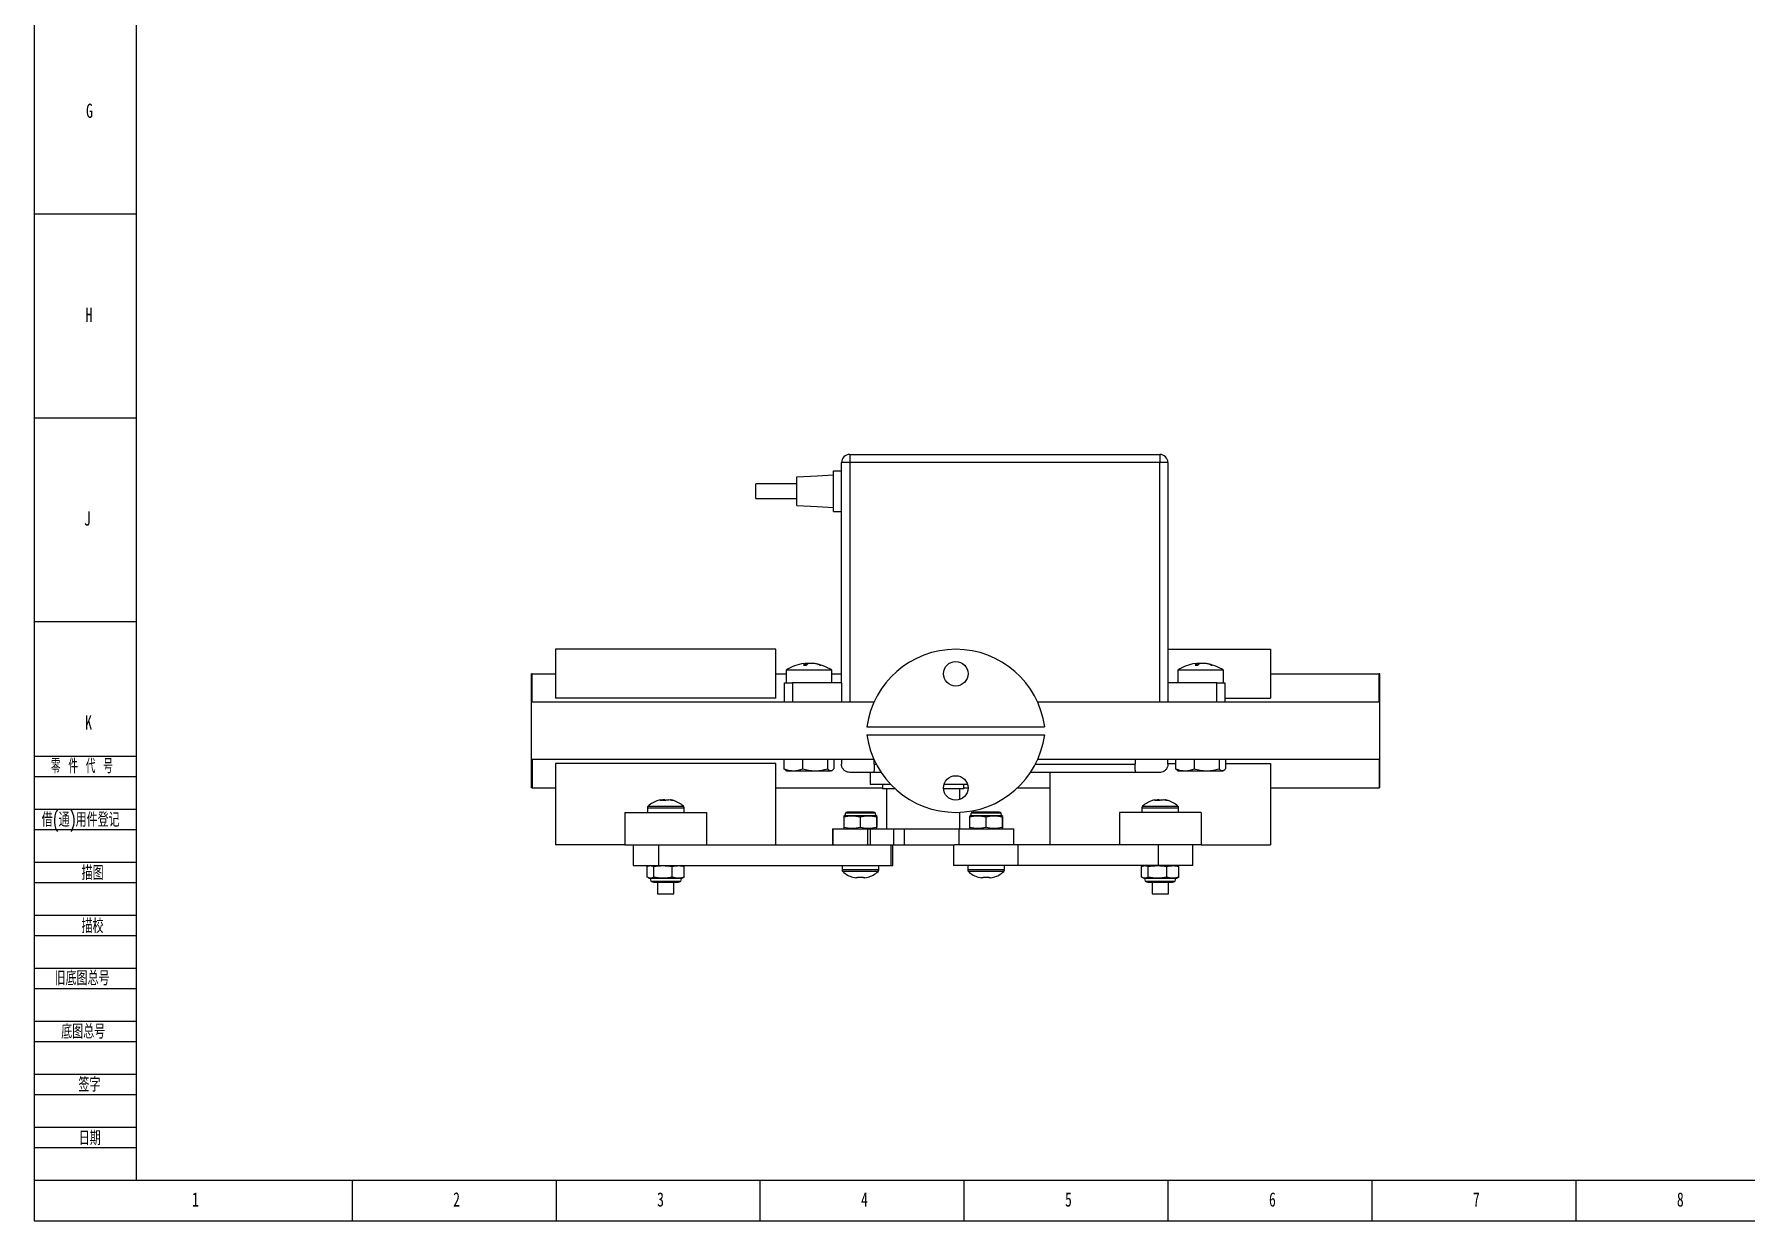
# Model space of a CAD drawing. Header units: millimetres. Extents: x 0 to 841, y 0 to 594.
# Drawn here: x 0 to 419.6, y 0 to 291.1 of the extents above; entities that cross this region are included whole.
import ezdxf

# ---------------------------------------------------------------- set-up
doc = ezdxf.new("R2010")
doc.units = ezdxf.units.MM
doc.layers.add('10', color=7, linetype='Continuous')
doc.layers.add('5', color=7, linetype='Continuous')
doc.styles.add('SLDTEXTSTYLE0', font='TXT', dxfattribs={"width": 0.7, "bigfont": 'bigfont'})
doc.styles.add('SLDTEXTSTYLE2', font='TXT', dxfattribs={"width": 0.614286, "bigfont": 'bigfont'})
doc.styles.add('SLDTEXTSTYLE4', font='TXT', dxfattribs={"width": 0.7})

msp = doc.modelspace()

# ---------------------------------------------------------------- linework, layer by layer
at = {"color": 7, "linetype": 'Continuous', "lineweight": 25}
for p, q in [((199.92, 185.98), (197.92, 185.98)), ((197.92, 131.98), (197.92, 185.98)), ((199.92, 187.98), (199.92, 185.98)), ((199.92, 187.98), (275.92, 187.98)), ((275.92, 185.98), (199.92, 185.98)), ((275.92, 187.98), (275.92, 185.98)), ((277.92, 185.98), (275.92, 185.98)), ((277.92, 185.98), (277.92, 131.98)), ((186.92, 180.78), (176.92, 180.78)), ((176.92, 177.18), (176.92, 180.78)), ((186.92, 175.48), (186.92, 182.48)), ((195.92, 173.98), (195.92, 183.98)), ((195.92, 183.98), (197.92, 183.98)), ((176.92, 177.18), (186.92, 177.18)), ((195.92, 173.98), (197.92, 173.98)), ((127.82, 140.18), (127.82, 128.18)), ((181.82, 140.18), (127.82, 140.18)), ((181.82, 128.18), (181.82, 140.18)), ((277.92, 140.18), (303.04, 140.18)), ((303.04, 140.18), (303.04, 128.18)), ((184.32, 135.06), (184.32, 131.98)), ((195.52, 135.06), (184.32, 135.06)), ((188.59, 136.33), (189.29, 136.33)), ((189.15, 136.33), (189.13, 136.71)), ((191.38, 136.67), (191.17, 136.7)), ((192.56, 136.33), (192.81, 136.33)), ((195.52, 131.98), (195.52, 135.06)), ((280.32, 135.06), (280.32, 131.98)), ((291.52, 135.06), (280.32, 135.06)), ((284.59, 136.33), (285.29, 136.33)), ((285.15, 136.33), (285.13, 136.71)), ((287.38, 136.67), (287.17, 136.7)), ((288.56, 136.33), (288.81, 136.33)), ((291.52, 131.98), (291.52, 135.06)), ((121.92, 106.18), (121.92, 134.18)), ((122.09, 134.18), (121.92, 134.18)), ((122.09, 127.18), (122.09, 134.18)), ((122.09, 134.18), (127.82, 134.18)), ((181.82, 134.18), (184.32, 134.18)), ((183.92, 127.18), (183.92, 131.98)), ((183.92, 131.98), (185.92, 131.98)), ((197.92, 131.98), (185.92, 131.98)), ((195.52, 134.18), (197.92, 134.18)), ((197.92, 131.98), (197.92, 127.18)), ((277.92, 131.98), (277.92, 127.18)), ((289.92, 131.98), (277.92, 131.98)), ((289.92, 131.98), (291.92, 131.98)), ((291.92, 131.98), (291.92, 127.18)), ((303.04, 134.18), (329.74, 134.18)), ((329.74, 127.18), (329.74, 134.18)), ((329.92, 134.18), (329.74, 134.18)), ((329.92, 106.18), (329.92, 134.18)), ((205.84, 127.18), (122.09, 127.18)), ((181.82, 128.18), (127.82, 128.18)), ((329.74, 127.18), (245.99, 127.18)), ((291.92, 128.18), (303.04, 128.18)), ((204.12, 121.18), (247.71, 121.18)), ((204.12, 119.18), (225.92, 119.18)), ((225.92, 119.18), (247.71, 119.18)), ((205.84, 113.18), (122.09, 113.18)), ((122.09, 113.18), (122.09, 106.18)), ((181.82, 112.18), (127.82, 112.18)), ((127.82, 112.18), (127.82, 92.18)), ((181.82, 92.18), (181.82, 112.18)), ((183.8, 113.18), (183.8, 110.87)), ((184.23, 110.48), (184.42, 110.38)), ((184.42, 110.38), (186.07, 110.38)), ((186.07, 110.38), (191.4, 110.38)), ((188.35, 113.18), (188.35, 110.87)), ((191.4, 110.38), (195.25, 110.38)), ((194.46, 113.18), (194.46, 110.87)), ((195.42, 110.38), (195.25, 110.38)), ((195.42, 110.38), (195.6, 110.48)), ((196.03, 113.18), (196.03, 110.87)), ((197.92, 113.18), (197.92, 111.98)), ((205.66, 109.98), (199.92, 109.98)), ((204.92, 109.98), (204.92, 106.98)), ((207.61, 109.98), (205.66, 109.98)), ((205.92, 111.98), (205.92, 113.01)), ((270.17, 109.98), (244.22, 109.98)), ((329.74, 113.18), (245.99, 113.18)), ((249.04, 92.18), (249.04, 109.98)), ((269.92, 113.18), (269.92, 111.98)), ((275.92, 109.98), (270.17, 109.98)), ((277.92, 111.98), (277.92, 113.18)), ((277.92, 112.18), (279.8, 112.18)), ((279.8, 113.18), (279.8, 110.87)), ((280.23, 110.48), (280.42, 110.38)), ((280.42, 110.38), (282.07, 110.38)), ((282.07, 110.38), (287.4, 110.38)), ((284.35, 113.18), (284.35, 110.87)), ((287.4, 110.38), (291.25, 110.38)), ((290.46, 113.18), (290.46, 110.87)), ((291.42, 110.38), (291.25, 110.38)), ((291.42, 110.38), (291.6, 110.48)), ((292.03, 113.18), (292.03, 110.87)), ((292.03, 112.18), (303.04, 112.18)), ((303.04, 112.18), (303.04, 92.18)), ((329.74, 113.18), (329.74, 106.18)), ((122.09, 106.18), (121.92, 106.18)), ((122.09, 106.18), (127.82, 106.18)), ((181.82, 106.18), (207.92, 106.18)), ((210.01, 106.98), (204.92, 106.98)), ((207.92, 106.98), (207.92, 105.98)), ((211.03, 105.98), (207.92, 105.98)), ((208.94, 105.98), (208.94, 96.18)), ((227.92, 105.98), (222.92, 105.98)), ((228.81, 106.98), (223.02, 106.98)), ((226.94, 103.36), (226.94, 105.98)), ((227.92, 105.98), (227.92, 106.98)), ((227.92, 106.18), (228.92, 106.18)), ((241.02, 106.18), (249.04, 106.18)), ((303.04, 106.18), (329.74, 106.18)), ((329.92, 106.18), (329.74, 106.18)), ((150.32, 101.3), (150.32, 100.18)), ((153.49, 103.23), (153.69, 103.23)), ((154.6, 103.23), (154.09, 103.23)), ((154.6, 103.23), (154.59, 103.08)), ((155.04, 103.23), (155.55, 103.23)), ((156.15, 103.23), (155.95, 103.23)), ((159.32, 100.18), (159.32, 101.3)), ((271.54, 101.3), (271.54, 100.18)), ((274.71, 103.23), (274.91, 103.23)), ((275.82, 103.23), (275.31, 103.23)), ((276.26, 103.23), (276.77, 103.23)), ((277.37, 103.23), (277.18, 103.23)), ((280.54, 100.18), (280.54, 101.3)), ((144.82, 100.18), (144.82, 92.18)), ((144.82, 100.18), (164.82, 100.18)), ((164.82, 100.18), (164.82, 92.18)), ((198.49, 99.09), (198.49, 96.47)), ((198.7, 99.38), (198.53, 99.31)), ((198.85, 100.01), (198.7, 99.38)), ((198.7, 99.38), (202.47, 99.38)), ((206.21, 100.01), (198.85, 100.01)), ((205.54, 100.26), (199.51, 100.26)), ((202.45, 99.09), (202.45, 96.47)), ((202.47, 99.38), (206.35, 99.38)), ((206.35, 99.38), (206.21, 100.01)), ((206.53, 99.31), (206.35, 99.38)), ((206.49, 99.09), (206.49, 96.47)), ((206.56, 99.09), (206.56, 96.47)), ((226.94, 96.18), (226.94, 100.2)), ((229.31, 99.09), (229.31, 96.47)), ((229.52, 99.38), (229.35, 99.31)), ((229.67, 100.01), (229.52, 99.38)), ((229.52, 99.38), (233.29, 99.38)), ((237.03, 100.01), (229.67, 100.01)), ((236.36, 100.26), (230.33, 100.26)), ((233.28, 99.09), (233.28, 96.47)), ((233.29, 99.38), (237.17, 99.38)), ((237.17, 99.38), (237.03, 100.01)), ((237.35, 99.31), (237.17, 99.38)), ((237.31, 99.09), (237.31, 96.47)), ((237.39, 99.09), (237.39, 96.47)), ((266.04, 100.18), (266.04, 92.18)), ((286.04, 100.18), (266.04, 100.18)), ((286.04, 100.18), (286.04, 92.18)), ((195.7, 96.18), (195.7, 92.18)), ((195.7, 96.18), (195.81, 96.18)), ((195.81, 96.18), (195.81, 92.18)), ((195.81, 96.18), (204.27, 96.18)), ((198.53, 96.24), (198.7, 96.18)), ((204.27, 96.18), (204.27, 92.18)), ((204.27, 96.18), (204.94, 96.18)), ((204.94, 96.18), (204.94, 92.18)), ((204.94, 96.18), (210.65, 96.18)), ((206.35, 96.18), (206.53, 96.24)), ((210.65, 96.18), (210.65, 92.18)), ((210.65, 96.18), (213.28, 96.18)), ((213.28, 96.18), (213.28, 92.18)), ((213.28, 96.18), (226.63, 96.18)), ((226.63, 96.18), (226.63, 92.18)), ((226.63, 96.18), (240.18, 96.18)), ((229.35, 96.24), (229.52, 96.18)), ((237.17, 96.18), (237.35, 96.24)), ((237.39, 96.47), (237.38, 96.37)), ((240.18, 92.18), (240.18, 96.18)), ((144.82, 92.18), (127.82, 92.18)), ((144.82, 92.18), (159.54, 92.18)), ((146.82, 92.18), (146.82, 87.18)), ((153.06, 92.18), (153.06, 87.18)), ((159.54, 92.18), (201.16, 92.18)), ((201.16, 92.18), (204.27, 92.18)), ((204.27, 92.18), (204.94, 92.18)), ((204.94, 92.18), (210.65, 92.18)), ((209.98, 92.18), (209.98, 87.18)), ((210.53, 87.18), (210.53, 92.18)), ((210.65, 92.18), (213.28, 92.18)), ((213.28, 92.18), (225.63, 92.18)), ((225.35, 92.18), (225.35, 87.18)), ((241.19, 92.18), (225.63, 92.18)), ((241.19, 87.18), (241.19, 92.18)), ((270.25, 92.18), (241.19, 92.18)), ((286.04, 92.18), (270.25, 92.18)), ((275.64, 87.18), (275.64, 92.18)), ((284.04, 87.18), (284.04, 92.18)), ((286.04, 92.18), (303.04, 92.18)), ((146.82, 87.18), (153.06, 87.18)), ((150.27, 84.27), (150.27, 86.89)), ((151, 87.18), (150.54, 87.01)), ((150.54, 84.14), (151, 83.98)), ((151, 83.98), (151.14, 83.34)), ((152.38, 83.98), (151, 83.98)), ((151.87, 84.27), (151.87, 86.89)), ((158.65, 83.98), (152.38, 83.98)), ((153.06, 87.18), (209.98, 87.18)), ((156.42, 84.27), (156.42, 86.89)), ((158.5, 83.34), (158.65, 83.98)), ((159.1, 87.01), (158.65, 87.18)), ((158.65, 83.98), (159.1, 84.14)), ((159.37, 86.89), (159.09, 86.97)), ((159.09, 84.19), (159.37, 84.27)), ((159.37, 84.27), (159.37, 86.89)), ((198.03, 87.18), (198.03, 86.06)), ((201.79, 84.12), (201.4, 84.12)), ((201.79, 84.29), (201.79, 84.12)), ((203.27, 84.12), (203.27, 84.29)), ((203.65, 84.12), (203.27, 84.12)), ((207.03, 86.06), (207.03, 87.18)), ((209.98, 87.18), (210.53, 87.18)), ((241.19, 87.18), (225.35, 87.18)), ((228.85, 87.18), (228.85, 86.06)), ((232.61, 84.12), (232.22, 84.12)), ((232.61, 84.29), (232.61, 84.12)), ((234.09, 84.12), (234.09, 84.29)), ((234.47, 84.12), (234.09, 84.12)), ((237.85, 86.06), (237.85, 87.18)), ((275.64, 87.18), (241.19, 87.18)), ((271.49, 84.27), (271.49, 86.89)), ((272.22, 87.18), (271.76, 87.01)), ((271.76, 84.14), (272.22, 83.98)), ((272.22, 83.98), (272.36, 83.34)), ((273.6, 83.98), (272.22, 83.98)), ((273.09, 84.27), (273.09, 86.89)), ((279.87, 83.98), (273.6, 83.98)), ((284.04, 87.18), (275.64, 87.18)), ((277.65, 84.27), (277.65, 86.89)), ((279.73, 83.34), (279.87, 83.98)), ((280.32, 87.01), (279.87, 87.18)), ((279.87, 83.98), (280.32, 84.14)), ((280.6, 86.89), (280.31, 86.97)), ((280.31, 84.19), (280.6, 84.27)), ((280.6, 84.27), (280.6, 86.89)), ((151.14, 83.34), (158.5, 83.34)), ((151.81, 83.09), (157.84, 83.09)), ((152.82, 83.09), (152.82, 80.18)), ((152.82, 80.18), (154.01, 80.18)), ((154.01, 80.18), (156.82, 80.18)), ((156.82, 80.18), (156.82, 83.09)), ((272.36, 83.34), (279.73, 83.34)), ((273.03, 83.09), (279.06, 83.09)), ((274.04, 83.09), (274.04, 80.18)), ((274.04, 80.18), (275.23, 80.18)), ((275.23, 80.18), (278.04, 80.18)), ((278.04, 80.18), (278.04, 83.09))]:
    msp.add_line(p, q, dxfattribs=at)
at = {"color": 8, "linetype": 'Continuous', "lineweight": 25}
for p, q in [((199.92, 185.98), (199.92, 127.18)), ((275.92, 127.18), (275.92, 185.98)), ((189.09, 136.33), (189.08, 136.67)), ((191.38, 136.63), (191.38, 136.67)), ((285.09, 136.33), (285.08, 136.67)), ((287.38, 136.63), (287.38, 136.67)), ((185.92, 131.98), (185.92, 127.18)), ((289.92, 127.18), (289.92, 131.98)), ((205.92, 111.98), (206.42, 111.98)), ((245.41, 111.98), (269.92, 111.98)), ((150.32, 101.3), (153, 101.3)), ((150.5, 101.69), (153.07, 101.69)), ((153, 101.3), (159.32, 101.3)), ((153.07, 101.69), (159.15, 101.69)), ((271.54, 101.3), (274.22, 101.3)), ((271.72, 101.69), (274.29, 101.69)), ((274.22, 101.3), (280.54, 101.3)), ((274.29, 101.69), (280.37, 101.69)), ((207.03, 86.06), (198.03, 86.06)), ((206.85, 85.66), (198.2, 85.66)), ((237.85, 86.06), (228.85, 86.06)), ((237.67, 85.66), (229.02, 85.66))]:
    msp.add_line(p, q, dxfattribs=at)
at = {"color": 7, "linetype": 'Continuous', "lineweight": 25, "flags": 128}
for points in [[(186.92, 182.48), (191.96, 182.76), (195.92, 182.98)], [(186.92, 175.48), (191.96, 175.2), (195.92, 174.98)], [(200.69, 84.25), (200.69, 84.25), (200.7, 84.26), (200.7, 84.27), (200.7, 84.29)], [(204.35, 84.29), (204.36, 84.27), (204.36, 84.26), (204.36, 84.25), (204.36, 84.25)], [(231.51, 84.25), (231.51, 84.25), (231.52, 84.26), (231.52, 84.27), (231.52, 84.29)], [(235.17, 84.29), (235.18, 84.27), (235.18, 84.26), (235.18, 84.25), (235.18, 84.25)]]:
    msp.add_lwpolyline(points, dxfattribs=at)
at = {"color": 7, "linetype": 'Continuous', "lineweight": 25}
for centre in [(225.92, 134.18), (225.92, 106.18)]:
    msp.add_circle(centre, 3, dxfattribs=at)
for centre, radius, start, end in [((199.92, 185.98), 2, 90, 180), ((275.92, 185.98), 2, 0, 90), ((225.92, 118.18), 22, 7.8375, 172.1625), ((189.92, 126.78), 10, 97.3005, 124.0558), ((189.79, 135.12), 1.7, 114.6323, 134.9307), ((190.58, 134.92), 1.91, 113.5253, 132.4684), ((189.77, 127.72), 9.05, 71.9996, 81.3806), ((189.92, 126.78), 10, 55.9442, 82.78), ((190.04, 127.86), 8.91, 71.8797, 81.3587), ((285.92, 126.78), 10, 97.3005, 124.0558), ((285.79, 135.12), 1.7, 114.6343, 134.9303), ((286.58, 134.92), 1.91, 113.5268, 132.4662), ((285.77, 127.72), 9.05, 71.9996, 81.3805), ((285.92, 126.78), 10, 55.9442, 82.78), ((286.04, 127.86), 8.91, 71.8795, 81.3589), ((225.92, 122.18), 22, 187.8375, 352.1625), ((150.86, 101.3), 0.54, 132.5138, 180), ((154.82, 96.98), 6.4, 106.6084, 132.5138), ((154.54, 97.93), 5.4, 101.1339, 108.1517), ((154.31, 101.86), 1.5, 114.2887, 126.8502), ((154.08, 97.61), 5.5, 82.9352, 97.0648), ((155.13, 97.95), 5.38, 101.1269, 105.5101), ((154.01, 101.91), 1.45, 55.8008, 65.8494), ((155.66, 101.86), 1.5, 114.2895, 126.8493), ((154.51, 97.93), 5.4, 71.8482, 78.8666), ((155.11, 97.93), 5.4, 71.8481, 78.8664), ((156.49, 102.01), 1.1, 74.1389, 105.8611), ((154.82, 96.98), 6.4, 47.4862, 73.3916), ((158.78, 101.3), 0.54, 0, 47.4862), ((272.08, 101.3), 0.54, 132.5138, 180), ((276.04, 96.98), 6.4, 106.6084, 132.5138), ((275.76, 97.93), 5.4, 101.1339, 108.1513), ((275.53, 101.86), 1.5, 114.2898, 126.8478), ((275.31, 97.61), 5.5, 82.9352, 97.0648), ((276.35, 97.95), 5.38, 101.1264, 105.5101), ((275.23, 101.91), 1.45, 55.7961, 65.8542), ((276.88, 101.86), 1.5, 114.294, 126.8462), ((275.73, 97.93), 5.4, 71.8487, 78.8661), ((276.33, 97.93), 5.41, 71.8492, 78.8656), ((277.71, 102.01), 1.1, 74.1392, 105.8608), ((276.04, 96.98), 6.4, 47.4862, 73.3916), ((280, 101.3), 0.54, 0, 47.4862), ((199.51, 99.22), 1.03, 90, 130.2106), ((205.54, 99.22), 1.03, 49.7894, 90), ((230.33, 99.22), 1.03, 90, 130.2106), ((236.36, 99.22), 1.03, 49.7894, 90), ((198.57, 86.06), 0.54, 180, 227.4862), ((202.53, 90.38), 6.4, 227.4862, 253.3373), ((202.53, 90.38), 6.36, 253.3164, 259.805), ((202.53, 90.82), 6.57, 263.5352, 276.4648), ((202.53, 90.38), 6.36, 280.195, 286.6836), ((202.53, 90.38), 6.4, 286.6627, 312.5138), ((206.49, 86.06), 0.54, 312.5138, 0), ((229.39, 86.06), 0.54, 180, 227.4862), ((233.35, 90.38), 6.4, 227.4862, 253.3373), ((233.35, 90.38), 6.36, 253.3164, 259.805), ((233.35, 90.82), 6.57, 263.5352, 276.4648), ((233.35, 90.38), 6.36, 280.195, 286.6836), ((233.35, 90.38), 6.4, 286.6627, 312.5138), ((237.31, 86.06), 0.54, 312.5138, 0), ((151.81, 84.13), 1.03, 229.7894, 270), ((157.84, 84.13), 1.03, 270, 310.2106), ((273.03, 84.13), 1.03, 229.7894, 270), ((279.06, 84.13), 1.03, 270, 310.2106)]:
    msp.add_arc(centre, radius, start, end, dxfattribs=at)
for points, knots in [([(188.64, 136.69), (188.68, 136.7), (188.82, 136.72), (189, 136.73), (189.07, 136.73), (189.11, 136.72)], [0, 0, 0, 0, 0.1504959, 0.5776753, 1, 1, 1, 1]), ([(189.12, 136.71), (189.13, 136.7), (189.14, 136.7), (189.1, 136.68), (189.08, 136.67)], [0, 0, 0, 0, 0.320658, 1, 1, 1, 1]), ([(189.82, 136.71), (189.75, 136.72), (189.59, 136.73), (189.33, 136.73), (189.16, 136.72), (189.1, 136.71)], [0, 0, 0, 0, 0.377265, 0.792408, 1, 1, 1, 1]), ([(191.12, 136.67), (191.01, 136.68), (190.79, 136.71), (190.44, 136.73), (190.14, 136.73), (189.93, 136.7), (189.85, 136.68), (189.82, 136.67)], [0, 0, 0, 0, 0.2147871, 0.4299273, 0.6426251, 0.8543155, 1, 1, 1, 1]), ([(284.64, 136.69), (284.68, 136.7), (284.82, 136.72), (285, 136.73), (285.07, 136.73), (285.11, 136.72)], [0, 0, 0, 0, 0.15049, 0.577674, 1, 1, 1, 1]), ([(285.12, 136.71), (285.13, 136.7), (285.14, 136.7), (285.1, 136.68), (285.08, 136.67)], [0, 0, 0, 0, 0.320656, 1, 1, 1, 1]), ([(285.82, 136.71), (285.75, 136.72), (285.59, 136.73), (285.33, 136.73), (285.16, 136.72), (285.1, 136.71)], [0, 0, 0, 0, 0.377265, 0.792408, 1, 1, 1, 1]), ([(287.12, 136.67), (287.01, 136.68), (286.79, 136.71), (286.44, 136.73), (286.14, 136.73), (285.93, 136.7), (285.85, 136.68), (285.82, 136.67)], [0, 0, 0, 0, 0.214783, 0.429928, 0.642626, 0.854313, 1, 1, 1, 1]), ([(183.8, 110.87), (183.99, 110.79), (184.73, 110.51), (185.5, 110.43), (186.07, 110.38)], [0, 0, 0, 0, 0.257553, 1, 1, 1, 1]), ([(184.24, 110.5), (184.22, 110.5), (184.07, 110.56), (183.92, 110.73), (183.8, 110.87)], [0, 0, 0, 0, 0.166662, 1, 1, 1, 1]), ([(186.07, 110.38), (186.28, 110.38), (187.05, 110.41), (187.8, 110.67), (188.35, 110.87)], [0, 0, 0, 0, 0.268634, 1, 1, 1, 1]), ([(188.35, 110.87), (188.84, 110.73), (189.85, 110.45), (190.88, 110.4), (191.4, 110.38)], [0, 0, 0, 0, 0.495459, 1, 1, 1, 1]), ([(191.4, 110.38), (191.48, 110.38), (192.03, 110.38), (193.06, 110.49), (193.99, 110.74), (194.46, 110.87)], [0, 0, 0, 0, 0.070012, 0.530745, 1, 1, 1, 1]), ([(194.46, 110.87), (194.59, 110.73), (194.85, 110.45), (195.11, 110.4), (195.25, 110.38)], [0, 0, 0, 0, 0.495458, 1, 1, 1, 1]), ([(195.25, 110.38), (195.26, 110.38), (195.4, 110.38), (195.67, 110.49), (195.91, 110.74), (196.03, 110.87)], [0, 0, 0, 0, 0.070013, 0.530745, 1, 1, 1, 1]), ([(199.92, 109.98), (199.73, 109.99), (199.31, 110.03), (198.73, 110.32), (198.25, 110.81), (197.96, 111.38), (197.93, 111.79), (197.92, 111.98)], [0, 0, 0, 0, 0.186127, 0.402548, 0.612287, 0.822961, 1, 1, 1, 1]), ([(205.92, 111.98), (205.92, 111.75), (205.92, 111.3), (205.91, 110.7), (205.87, 110.25), (205.79, 110.01), (205.7, 109.99), (205.66, 109.98)], [0, 0, 0, 0, 0.213208, 0.426429, 0.639054, 0.849405, 1, 1, 1, 1]), ([(270.17, 109.98), (270.12, 110), (270.02, 110.04), (269.95, 110.37), (269.92, 110.87), (269.92, 111.43), (269.92, 111.82), (269.92, 111.98)], [0, 0, 0, 0, 0.212792, 0.425774, 0.635364, 0.846332, 1, 1, 1, 1]), ([(277.92, 111.98), (277.89, 111.75), (277.85, 111.3), (277.51, 110.7), (277, 110.25), (276.44, 110.01), (276.07, 109.99), (275.92, 109.98)], [0, 0, 0, 0, 0.213207, 0.42643, 0.639054, 0.849405, 1, 1, 1, 1]), ([(279.8, 110.87), (279.99, 110.79), (280.73, 110.51), (281.5, 110.43), (282.07, 110.38)], [0, 0, 0, 0, 0.257553, 1, 1, 1, 1]), ([(280.24, 110.5), (280.22, 110.5), (280.07, 110.56), (279.92, 110.73), (279.8, 110.87)], [0, 0, 0, 0, 0.166663, 1, 1, 1, 1]), ([(282.07, 110.38), (282.28, 110.38), (283.05, 110.41), (283.8, 110.67), (284.35, 110.87)], [0, 0, 0, 0, 0.2686323, 1, 1, 1, 1]), ([(284.35, 110.87), (284.84, 110.73), (285.85, 110.45), (286.88, 110.4), (287.4, 110.38)], [0, 0, 0, 0, 0.4954564, 1, 1, 1, 1]), ([(287.4, 110.38), (287.48, 110.38), (288.03, 110.38), (289.06, 110.49), (289.99, 110.74), (290.46, 110.87)], [0, 0, 0, 0, 0.0700123, 0.5307417, 1, 1, 1, 1]), ([(290.46, 110.87), (290.59, 110.73), (290.85, 110.45), (291.11, 110.4), (291.25, 110.38)], [0, 0, 0, 0, 0.495458, 1, 1, 1, 1]), ([(291.25, 110.38), (291.26, 110.38), (291.4, 110.38), (291.67, 110.49), (291.91, 110.74), (292.03, 110.87)], [0, 0, 0, 0, 0.070012, 0.530744, 1, 1, 1, 1]), ([(198.53, 99.3), (198.53, 99.3), (198.52, 99.36), (198.5, 99.21), (198.49, 99.09), (198.49, 99.09)], [0, 0, 0, 0, 0.076789, 0.973421, 1, 1, 1, 1]), ([(198.49, 99.09), (199.14, 99.2), (200.46, 99.43), (201.78, 99.2), (202.45, 99.09)], [0, 0, 0, 0, 0.491212, 1, 1, 1, 1]), ([(202.45, 99.09), (203.12, 99.2), (204.46, 99.43), (205.81, 99.2), (206.49, 99.09)], [0, 0, 0, 0, 0.491212, 1, 1, 1, 1]), ([(206.49, 99.09), (206.49, 99.09), (206.5, 99.21), (206.51, 99.35), (206.53, 99.3), (206.53, 99.29)], [0, 0, 0, 0, 0.02517, 0.851484, 1, 1, 1, 1]), ([(229.35, 99.3), (229.35, 99.3), (229.34, 99.36), (229.32, 99.21), (229.31, 99.09), (229.31, 99.09)], [0, 0, 0, 0, 0.076789, 0.973421, 1, 1, 1, 1]), ([(229.31, 99.09), (229.96, 99.2), (231.28, 99.43), (232.6, 99.2), (233.28, 99.09)], [0, 0, 0, 0, 0.491211, 1, 1, 1, 1]), ([(233.28, 99.09), (233.94, 99.2), (235.28, 99.43), (236.63, 99.2), (237.31, 99.09)], [0, 0, 0, 0, 0.491211, 1, 1, 1, 1]), ([(237.31, 99.09), (237.31, 99.09), (237.32, 99.21), (237.34, 99.35), (237.35, 99.3), (237.35, 99.29)], [0, 0, 0, 0, 0.025167, 0.851484, 1, 1, 1, 1]), ([(198.49, 96.47), (198.49, 96.46), (198.5, 96.34), (198.51, 96.2), (198.53, 96.25), (198.53, 96.26)], [0, 0, 0, 0, 0.026578, 0.89913, 1, 1, 1, 1]), ([(202.45, 96.47), (201.81, 96.35), (200.49, 96.13), (199.16, 96.35), (198.49, 96.47)], [0, 0, 0, 0, 0.491212, 1, 1, 1, 1]), ([(206.49, 96.47), (205.83, 96.35), (204.48, 96.13), (203.14, 96.35), (202.45, 96.47)], [0, 0, 0, 0, 0.491212, 1, 1, 1, 1]), ([(206.53, 96.26), (206.53, 96.25), (206.51, 96.2), (206.5, 96.34), (206.49, 96.46), (206.49, 96.47)], [0, 0, 0, 0, 0.125692, 0.974829, 1, 1, 1, 1]), ([(229.31, 96.47), (229.31, 96.46), (229.32, 96.34), (229.34, 96.2), (229.35, 96.25), (229.35, 96.26)], [0, 0, 0, 0, 0.026578, 0.899128, 1, 1, 1, 1]), ([(233.28, 96.47), (232.63, 96.35), (231.31, 96.13), (229.98, 96.35), (229.31, 96.47)], [0, 0, 0, 0, 0.491214, 1, 1, 1, 1]), ([(237.31, 96.47), (236.65, 96.35), (235.31, 96.13), (233.96, 96.35), (233.28, 96.47)], [0, 0, 0, 0, 0.491214, 1, 1, 1, 1]), ([(237.35, 96.26), (237.35, 96.25), (237.34, 96.2), (237.32, 96.34), (237.31, 96.46), (237.31, 96.47)], [0, 0, 0, 0, 0.1256935, 0.9748323, 1, 1, 1, 1]), ([(150.27, 86.89), (150.53, 87), (151.06, 87.23), (151.6, 87), (151.87, 86.89)], [0, 0, 0, 0, 0.491212, 1, 1, 1, 1]), ([(151.87, 84.27), (151.61, 84.15), (151.07, 83.93), (150.54, 84.15), (150.27, 84.27)], [0, 0, 0, 0, 0.491212, 1, 1, 1, 1]), ([(151.87, 86.89), (152.62, 87), (154.13, 87.23), (155.65, 87), (156.42, 86.89)], [0, 0, 0, 0, 0.491212, 1, 1, 1, 1]), ([(156.42, 84.27), (155.68, 84.15), (154.16, 83.93), (152.64, 84.15), (151.87, 84.27)], [0, 0, 0, 0, 0.491212, 1, 1, 1, 1]), ([(156.42, 86.89), (156.44, 86.89), (156.86, 87.01), (157.72, 87.17), (158.7, 87.07), (159.25, 86.92), (159.37, 86.89)], [0, 0, 0, 0, 0.012917, 0.437013, 0.872448, 1, 1, 1, 1]), ([(159.37, 84.27), (159.25, 84.23), (158.71, 84.09), (157.73, 83.98), (156.87, 84.14), (156.44, 84.26), (156.42, 84.27)], [0, 0, 0, 0, 0.127552, 0.551297, 0.987083, 1, 1, 1, 1]), ([(271.49, 86.89), (271.75, 87), (272.29, 87.23), (272.82, 87), (273.09, 86.89)], [0, 0, 0, 0, 0.491212, 1, 1, 1, 1]), ([(273.09, 84.27), (272.83, 84.15), (272.3, 83.93), (271.76, 84.15), (271.49, 84.27)], [0, 0, 0, 0, 0.491212, 1, 1, 1, 1]), ([(273.09, 86.89), (273.84, 87), (275.36, 87.23), (276.87, 87), (277.65, 86.89)], [0, 0, 0, 0, 0.491211, 1, 1, 1, 1]), ([(277.65, 84.27), (276.9, 84.15), (275.38, 83.93), (273.87, 84.15), (273.09, 84.27)], [0, 0, 0, 0, 0.491214, 1, 1, 1, 1]), ([(277.65, 86.89), (277.66, 86.89), (278.08, 87.01), (278.94, 87.17), (279.92, 87.07), (280.47, 86.92), (280.6, 86.89)], [0, 0, 0, 0, 0.012915, 0.437013, 0.872448, 1, 1, 1, 1]), ([(280.6, 84.27), (280.47, 84.23), (279.93, 84.09), (278.96, 83.98), (278.1, 84.14), (277.66, 84.26), (277.65, 84.27)], [0, 0, 0, 0, 0.127552, 0.551299, 0.987085, 1, 1, 1, 1])]:
    msp.add_open_spline(points, degree=3, knots=knots, dxfattribs=at)
at = {"layer": '5', "color": 7}
for p, q in [((0, 594), (0, 0)), ((0, 114), (25, 114)), ((0, 109), (25, 109)), ((0, 101), (25, 101)), ((0, 96), (25, 96)), ((0, 88), (25, 88)), ((0, 83), (25, 83)), ((0, 75), (25, 75)), ((0, 70), (25, 70)), ((0, 62), (25, 62)), ((0, 57), (25, 57)), ((0, 49), (25, 49)), ((0, 44), (25, 44)), ((0, 36), (25, 36)), ((0, 31), (25, 31)), ((0, 23), (25, 23)), ((0, 18), (25, 18)), ((0, 0), (841, 0))]:
    msp.add_line(p, q, dxfattribs=at)
at = {"layer": '5', "color": 7, "lineweight": 25}
for p, q in [((25, 584), (25, 10)), ((0, 10), (831, 10))]:
    msp.add_line(p, q, dxfattribs=at)
at = {"layer": '5'}
for p, q in [((0, 247), (25, 247)), ((0, 197), (25, 197)), ((0, 147), (25, 147)), ((78, 0), (78, 10)), ((128, 0), (128, 10)), ((178, 0), (178, 10)), ((228, 0), (228, 10)), ((278, 0), (278, 10)), ((328, 0), (328, 10)), ((378, 0), (378, 10))]:
    msp.add_line(p, q, dxfattribs=at)

# ---------------------------------------------------------------- texts
at = {"layer": '10', "char_height": 3.5, "attachment_point": 2, "style": 'SLDTEXTSTYLE4'}
for s, insert in [('G', (13.54, 274.03)), ('H', (13.43, 223.99)), ('J', (13.02, 174.03)), ('K', (13.32, 123.99)), ('1', (39.54, 6.99)), ('2', (103.54, 6.99)), ('3', (153.54, 6.99)), ('4', (203.54, 6.99)), ('5', (253.54, 6.99)), ('6', (303.55, 6.99)), ('7', (353.55, 6.99)), ('8', (403.55, 6.99))]:
    msp.add_mtext(s, dxfattribs=dict(at, insert=insert))
at = {"layer": '10', "color": 7, "char_height": 3.5}
for s, insert, attachment_point, style in [('\\M+197EB \\M+18C8F \\M+191E3 \\M+18D86', (4.08, 113.29), 1, 'SLDTEXTSTYLE2'), ('\\M+18ED8(\\M+192CA)\\M+19770\\M+18C8F\\M+1936F记', (1.82, 100.14), 1, 'SLDTEXTSTYLE0'), ('\\M+19560图', (14.33, 87.09), 2, 'SLDTEXTSTYLE0'), ('\\M+19560\\M+18D5A', (14.3, 74.06), 2, 'SLDTEXTSTYLE0'), ('\\M+18B8C\\M+192EA图总\\M+18D86', (4.99, 61.27), 1, 'SLDTEXTSTYLE0'), ('\\M+192EA图总\\M+18D86', (6.61, 48.18), 1, 'SLDTEXTSTYLE0'), ('签\\M+18E9A', (13.53, 35.16), 2, 'SLDTEXTSTYLE0'), ('\\M+193FA\\M+18AFA', (13.61, 22.05), 2, 'SLDTEXTSTYLE0')]:
    msp.add_mtext(s, dxfattribs=dict(at, insert=insert, attachment_point=attachment_point, style=style))

doc.saveas('drawing.dxf')
